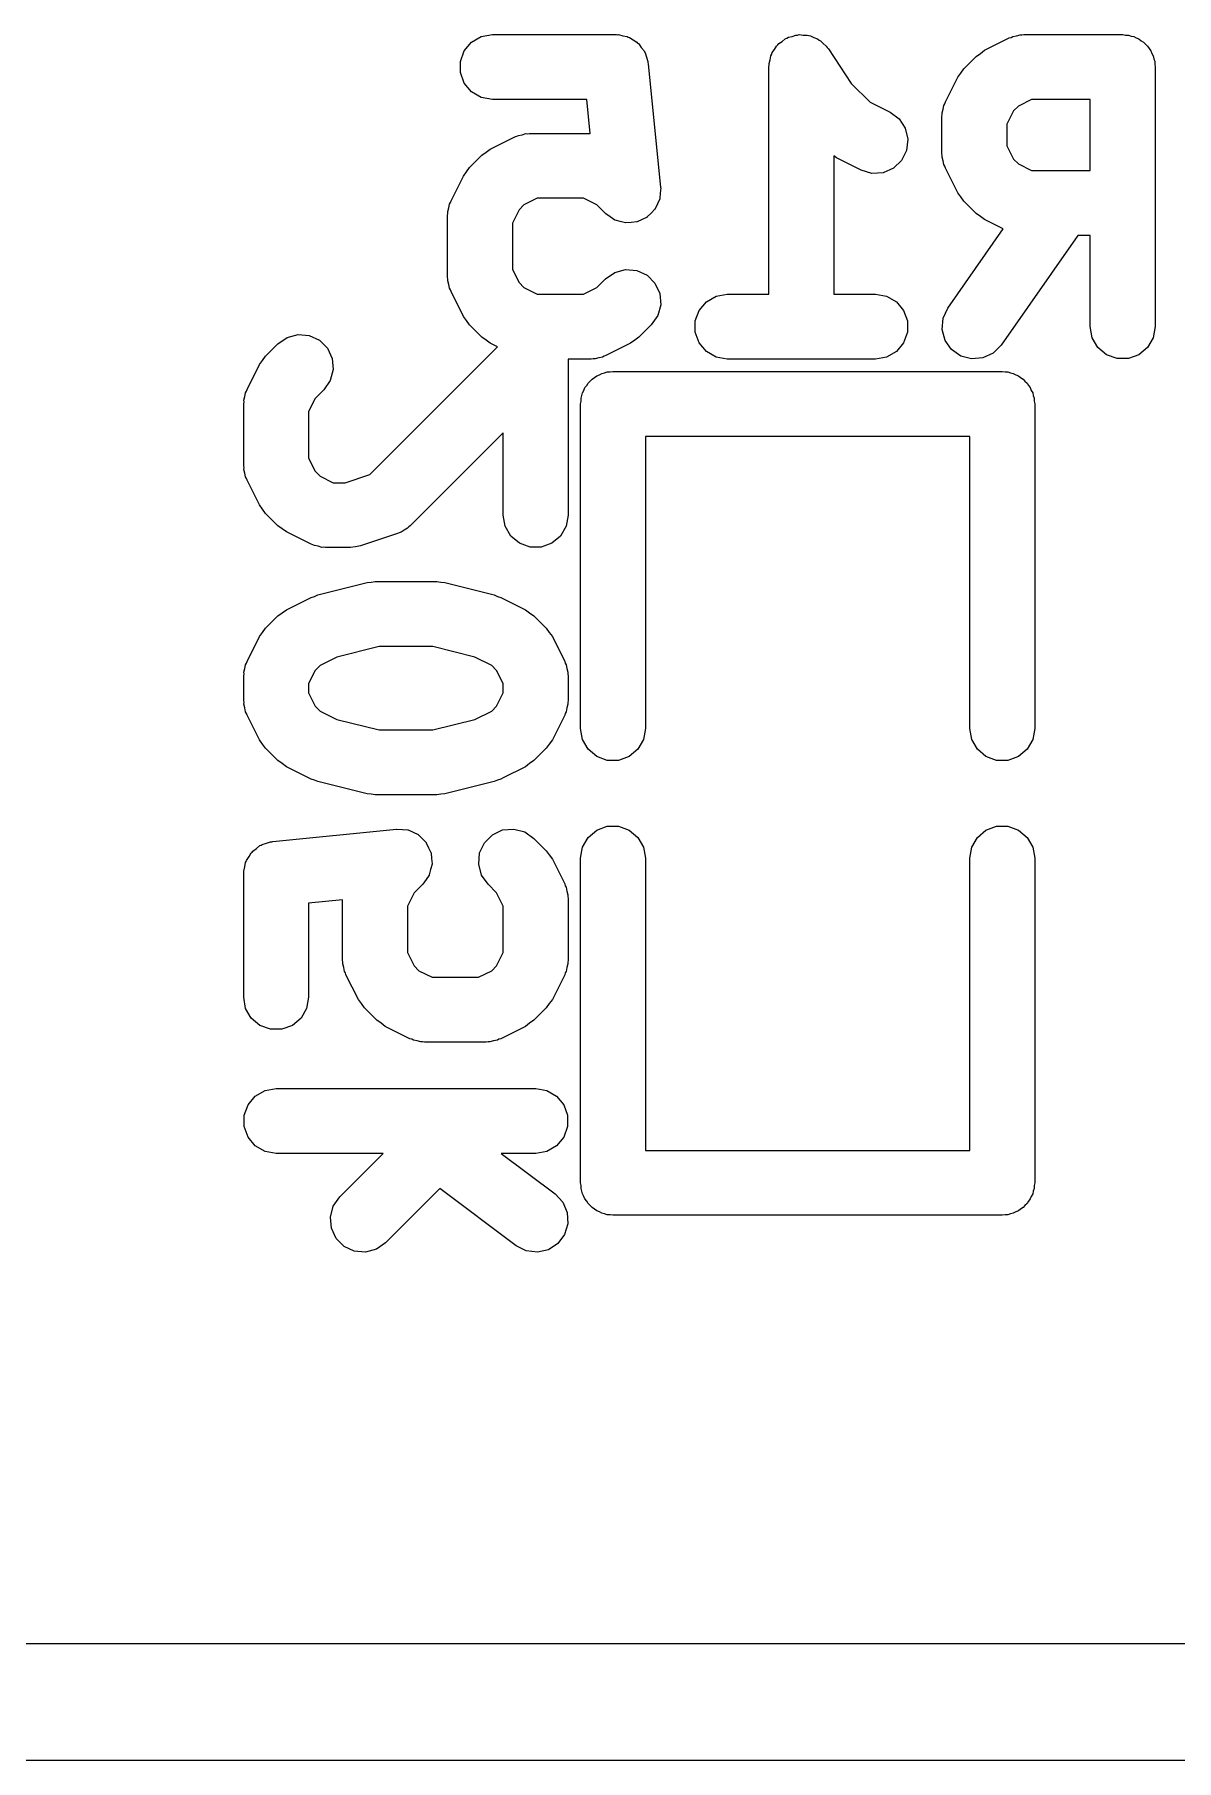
# Model space of a CAD drawing. Extents: x 25.3 to 49.5, y -85 to -25.3.
# Drawn here: x 33.329 to 35.565, y -84.95 to -81.573 of the extents above; entities that cross this region are included whole.
import ezdxf

# ---------------------------------------------------------------- set-up
doc = ezdxf.new("R2010")
doc.units = 0
doc.header["$MEASUREMENT"] = 0
doc.layers.add('BLACK', color=7, linetype='CONTINUOUS')

msp = doc.modelspace()

# ---------------------------------------------------------------- linework, layer by layer
at = {"layer": 'Black'}
for p, q in [((34.1705, -81.6051), (34.1847, -81.5882)), ((34.1847, -81.5882), (34.2038, -81.5771)), ((34.2038, -81.5771), (34.2255, -81.5733)), ((34.2255, -81.5733), (34.4674, -81.5733)), ((34.4674, -81.5733), (34.4698, -81.5737)), ((34.4698, -81.5737), (34.4722, -81.5735)), ((34.4722, -81.5735), (34.4806, -81.5756)), ((34.4806, -81.5756), (34.4892, -81.5771)), ((34.4892, -81.5771), (34.4912, -81.5783)), ((34.4912, -81.5783), (34.4936, -81.5789)), ((34.4936, -81.5789), (34.5007, -81.5838)), ((34.5007, -81.5838), (34.5083, -81.5882)), ((34.5083, -81.5882), (34.5098, -81.59)), ((34.7864, -81.5909), (34.7927, -81.5867)), ((34.7927, -81.5867), (34.7986, -81.5818)), ((34.7986, -81.5818), (34.8019, -81.5806)), ((34.8019, -81.5806), (34.8048, -81.5787)), ((34.8048, -81.5787), (34.8122, -81.5769)), ((34.8122, -81.5769), (34.8193, -81.5743)), ((34.8193, -81.5743), (34.8228, -81.5743)), ((34.8228, -81.5743), (34.8262, -81.5734)), ((34.8262, -81.5734), (34.8338, -81.5743)), ((34.8338, -81.5743), (34.8413, -81.5743)), ((34.8413, -81.5743), (34.8446, -81.5755)), ((34.8446, -81.5755), (34.8481, -81.5759)), ((34.8481, -81.5759), (34.8549, -81.5792)), ((34.8549, -81.5792), (34.8621, -81.5818)), ((34.8621, -81.5818), (34.8648, -81.5841)), ((34.8648, -81.5841), (34.8679, -81.5856)), ((34.8679, -81.5856), (34.8731, -81.5911)), ((35.189, -81.6042), (35.2373, -81.58)), ((35.2373, -81.58), (35.2408, -81.579)), ((35.2408, -81.579), (35.244, -81.5771)), ((35.244, -81.5771), (35.2513, -81.5758)), ((35.2513, -81.5758), (35.2585, -81.5737)), ((35.2585, -81.5737), (35.2621, -81.5739)), ((35.2621, -81.5739), (35.2657, -81.5733)), ((35.2657, -81.5733), (35.4593, -81.5733)), ((35.4593, -81.5733), (35.4647, -81.5743)), ((35.4647, -81.5743), (35.4703, -81.5743)), ((35.4703, -81.5743), (35.4755, -81.5762)), ((35.4755, -81.5762), (35.481, -81.5771)), ((35.481, -81.5771), (35.4858, -81.5799)), ((35.4858, -81.5799), (35.491, -81.5818)), ((35.491, -81.5818), (35.4953, -81.5854)), ((35.4953, -81.5854), (35.5001, -81.5882)), ((35.5001, -81.5882), (35.5036, -81.5924)), ((34.163, -81.6258), (34.1705, -81.6051)), ((34.5098, -81.59), (34.5118, -81.5914)), ((34.5118, -81.5914), (34.5169, -81.5984)), ((34.5169, -81.5984), (34.5224, -81.6051)), ((34.5224, -81.6051), (34.5233, -81.6073)), ((34.5233, -81.6073), (34.5247, -81.6093)), ((34.5247, -81.6093), (34.527, -81.6176)), ((34.527, -81.6176), (34.53, -81.6258)), ((34.7693, -81.6226), (34.7706, -81.6151)), ((34.7706, -81.6151), (34.7724, -81.612)), ((34.7724, -81.612), (34.7734, -81.6087)), ((34.7734, -81.6087), (34.7779, -81.6026)), ((34.7779, -81.6026), (34.7817, -81.596)), ((34.7817, -81.596), (34.7844, -81.5937)), ((34.7844, -81.5937), (34.7864, -81.5909)), ((34.8731, -81.5911), (34.8789, -81.596)), ((34.8789, -81.596), (34.8807, -81.599)), ((34.8807, -81.599), (34.8831, -81.6016)), ((34.8831, -81.6016), (34.928, -81.6689)), ((35.1483, -81.6403), (35.1725, -81.6161)), ((35.1725, -81.6161), (35.1808, -81.6103)), ((35.1808, -81.6103), (35.189, -81.6042)), ((35.5036, -81.5924), (35.5079, -81.596)), ((35.5079, -81.596), (35.5107, -81.6008)), ((35.5107, -81.6008), (35.5143, -81.6051)), ((35.5143, -81.6051), (35.5162, -81.6103)), ((35.5162, -81.6103), (35.5189, -81.6151)), ((35.5189, -81.6151), (35.5199, -81.6206)), ((35.5199, -81.6206), (35.5218, -81.6258)), ((34.163, -81.6478), (34.163, -81.6258)), ((34.1705, -81.6686), (34.163, -81.6478)), ((34.53, -81.6258), (34.53, -81.6282)), ((34.53, -81.6282), (34.5306, -81.6305)), ((34.5306, -81.6305), (34.5548, -81.8724)), ((34.7668, -81.6368), (34.7674, -81.6333)), ((34.7668, -82.0813), (34.7668, -81.6368)), ((34.7672, -81.6298), (34.7693, -81.6226)), ((34.7674, -81.6333), (34.7672, -81.6298)), ((35.1364, -81.6568), (35.1424, -81.6486)), ((35.1424, -81.6486), (35.1483, -81.6403)), ((35.5218, -81.6258), (35.5218, -81.6313)), ((35.5218, -81.6313), (35.5228, -81.6368)), ((35.5228, -81.6368), (35.5228, -82.1448)), ((34.1847, -81.6855), (34.1705, -81.6686)), ((34.2038, -81.6965), (34.1847, -81.6855)), ((34.928, -81.6689), (34.9647, -81.7056)), ((35.1122, -81.7052), (35.1364, -81.6568)), ((34.2255, -81.7003), (34.2038, -81.6965)), ((34.41, -81.7003), (34.2255, -81.7003)), ((34.4166, -81.7668), (34.41, -81.7003)), ((34.9647, -81.7056), (35.0038, -81.7252)), ((35.1059, -81.7263), (35.108, -81.7192)), ((35.108, -81.7192), (35.1093, -81.7119)), ((35.1093, -81.7119), (35.1111, -81.7087)), ((35.1111, -81.7087), (35.1122, -81.7052)), ((35.2453, -81.7228), (35.2325, -81.7486)), ((35.255, -81.7132), (35.2453, -81.7228)), ((35.2807, -81.7003), (35.255, -81.7132)), ((35.3958, -81.7003), (35.2807, -81.7003)), ((35.3958, -81.8394), (35.3958, -81.7003)), ((35.0038, -81.7252), (35.0216, -81.7383)), ((35.0216, -81.7383), (35.0337, -81.7567)), ((35.0337, -81.7567), (35.0388, -81.7781)), ((35.1055, -81.7336), (35.1061, -81.73)), ((35.1055, -81.8061), (35.1055, -81.7336)), ((35.1061, -81.73), (35.1059, -81.7263)), ((35.2325, -81.7486), (35.2325, -81.7912)), ((34.2213, -81.7977), (34.2697, -81.7735)), ((34.2697, -81.7735), (34.2732, -81.7725)), ((34.2732, -81.7725), (34.2764, -81.7707)), ((34.2764, -81.7707), (34.2837, -81.7694)), ((34.2837, -81.7694), (34.2909, -81.7672)), ((34.2909, -81.7672), (34.2945, -81.7675)), ((34.2945, -81.7675), (34.2981, -81.7668)), ((34.2981, -81.7668), (34.4166, -81.7668)), ((35.0388, -81.7781), (35.0363, -81.8001)), ((34.1806, -81.8338), (34.2048, -81.8096)), ((34.2048, -81.8096), (34.2131, -81.8038)), ((34.2131, -81.8038), (34.2213, -81.7977)), ((34.8987, -81.8146), (34.8938, -81.8109)), ((34.8938, -81.8109), (34.8938, -82.0813)), ((34.947, -81.8387), (34.8987, -81.8146)), ((35.0264, -81.8198), (35.0104, -81.8349)), ((35.0363, -81.8001), (35.0264, -81.8198)), ((35.1061, -81.8097), (35.1055, -81.8061)), ((35.1059, -81.8134), (35.1061, -81.8097)), ((35.108, -81.8205), (35.1059, -81.8134)), ((35.1093, -81.8279), (35.108, -81.8205)), ((35.2325, -81.7912), (35.2453, -81.8169)), ((35.2453, -81.8169), (35.255, -81.8265)), ((34.1446, -81.8987), (34.1687, -81.8503)), ((34.1687, -81.8503), (34.1748, -81.8421)), ((34.1748, -81.8421), (34.1806, -81.8338)), ((34.9682, -81.845), (34.947, -81.8387)), ((34.9902, -81.8437), (34.9682, -81.845)), ((35.0104, -81.8349), (34.9902, -81.8437)), ((35.1111, -81.831), (35.1093, -81.8279)), ((35.1122, -81.8345), (35.1111, -81.831)), ((35.1364, -81.8829), (35.1122, -81.8345)), ((35.255, -81.8265), (35.2807, -81.8394)), ((35.2807, -81.8394), (35.3958, -81.8394)), ((34.554, -81.8838), (34.5532, -81.8944)), ((34.5549, -81.8732), (34.554, -81.8838)), ((34.5548, -81.8724), (34.5548, -81.8728)), ((34.5548, -81.8728), (34.5549, -81.8732)), ((35.1424, -81.8911), (35.1364, -81.8829)), ((35.1483, -81.8994), (35.1424, -81.8911)), ((34.1379, -81.9271), (34.1385, -81.9235)), ((34.1383, -81.9198), (34.1404, -81.9127)), ((34.1385, -81.9235), (34.1383, -81.9198)), ((34.1404, -81.9127), (34.1417, -81.9054)), ((34.1417, -81.9054), (34.1435, -81.9022)), ((34.1435, -81.9022), (34.1446, -81.8987)), ((34.2777, -81.9163), (34.2649, -81.9421)), ((34.2873, -81.9067), (34.2777, -81.9163)), ((34.3131, -81.8938), (34.2873, -81.9067)), ((34.4041, -81.8938), (34.3131, -81.8938)), ((34.4298, -81.9067), (34.4041, -81.8938)), ((34.4467, -81.9236), (34.4298, -81.9067)), ((34.4471, -81.9238), (34.4467, -81.9236)), ((34.4473, -81.9242), (34.4471, -81.9238)), ((34.4561, -81.9302), (34.4473, -81.9242)), ((34.5361, -81.9227), (34.5287, -81.9303)), ((34.5437, -81.9151), (34.5361, -81.9227)), ((34.5438, -81.9148), (34.5437, -81.9151)), ((34.5441, -81.9145), (34.5438, -81.9148)), ((34.5485, -81.9048), (34.5441, -81.9145)), ((34.553, -81.8951), (34.5485, -81.9048)), ((34.5532, -81.8944), (34.553, -81.8947)), ((34.553, -81.8947), (34.553, -81.8951)), ((35.1725, -81.9236), (35.1483, -81.8994)), ((35.1808, -81.9294), (35.1725, -81.9236)), ((34.1379, -82.048), (34.1379, -81.9271)), ((34.2649, -81.9421), (34.2649, -82.0331)), ((34.4648, -81.9363), (34.4561, -81.9302)), ((34.4652, -81.9364), (34.4648, -81.9363)), ((34.4655, -81.9366), (34.4652, -81.9364)), ((34.4758, -81.9392), (34.4655, -81.9366)), ((34.4861, -81.942), (34.4758, -81.9392)), ((34.4865, -81.9419), (34.4861, -81.942)), ((34.4869, -81.942), (34.4865, -81.9419)), ((34.4973, -81.941), (34.4869, -81.942)), ((34.5081, -81.9401), (34.4973, -81.941)), ((34.5084, -81.9399), (34.5081, -81.9401)), ((34.5088, -81.9398), (34.5084, -81.9399)), ((34.5184, -81.9352), (34.5088, -81.9398)), ((34.5281, -81.9307), (34.5184, -81.9352)), ((34.5283, -81.9304), (34.5281, -81.9307)), ((34.5287, -81.9303), (34.5283, -81.9304)), ((35.117, -82.1084), (35.2253, -81.9537)), ((35.189, -81.9355), (35.1808, -81.9294)), ((35.2253, -81.9537), (35.189, -81.9355)), ((35.3714, -81.9664), (35.221, -82.1812)), ((35.3958, -81.9664), (35.3714, -81.9664)), ((35.3958, -82.1448), (35.3958, -81.9664)), ((34.1385, -82.0517), (34.1379, -82.048)), ((34.1383, -82.0553), (34.1385, -82.0517)), ((34.1404, -82.0624), (34.1383, -82.0553)), ((34.2649, -82.0331), (34.2777, -82.0588)), ((34.2777, -82.0588), (34.2873, -82.0684)), ((34.4298, -82.0684), (34.4467, -82.0515)), ((34.4467, -82.0515), (34.4648, -82.0389)), ((34.4648, -82.0389), (34.4861, -82.0332)), ((34.4861, -82.0332), (34.5081, -82.0351)), ((34.5081, -82.0351), (34.5281, -82.0444)), ((34.5281, -82.0444), (34.5437, -82.06)), ((34.5437, -82.06), (34.553, -82.08)), ((34.1417, -82.0698), (34.1404, -82.0624)), ((34.1435, -82.0729), (34.1417, -82.0698)), ((34.1446, -82.0764), (34.1435, -82.0729)), ((34.1687, -82.1248), (34.1446, -82.0764)), ((34.2873, -82.0684), (34.3131, -82.0813)), ((34.3131, -82.0813), (34.4041, -82.0813)), ((34.4041, -82.0813), (34.4298, -82.0684)), ((34.553, -82.08), (34.5549, -82.102)), ((34.6443, -82.0962), (34.6634, -82.0851)), ((34.6634, -82.0851), (34.6852, -82.0813)), ((34.6852, -82.0813), (34.7668, -82.0813)), ((34.8938, -82.0813), (34.9754, -82.0813)), ((34.9754, -82.0813), (34.9972, -82.0851)), ((34.9972, -82.0851), (35.0163, -82.0962)), ((34.1748, -82.133), (34.1687, -82.1248)), ((34.5492, -82.1233), (34.5365, -82.1413)), ((34.5549, -82.102), (34.5492, -82.1233)), ((34.6226, -82.1338), (34.6302, -82.1131)), ((34.6302, -82.1131), (34.6443, -82.0962)), ((35.0163, -82.0962), (35.0304, -82.1131)), ((35.0304, -82.1131), (35.038, -82.1338)), ((35.1057, -82.1504), (35.1076, -82.1284)), ((35.1076, -82.1284), (35.117, -82.1084)), ((33.8238, -82.1659), (33.8451, -82.1602)), ((33.8451, -82.1602), (33.867, -82.1621)), ((33.867, -82.1621), (33.887, -82.1714)), ((34.1806, -82.1413), (34.1748, -82.133)), ((34.2048, -82.1655), (34.1806, -82.1413)), ((34.5365, -82.1413), (34.5123, -82.1655)), ((34.6226, -82.1558), (34.6226, -82.1338)), ((34.6302, -82.1766), (34.6226, -82.1558)), ((35.038, -82.1558), (35.0304, -82.1766)), ((35.038, -82.1338), (35.038, -82.1558)), ((35.1114, -82.1717), (35.1057, -82.1504)), ((35.3996, -82.1665), (35.3958, -82.1448)), ((35.5228, -82.1448), (35.5189, -82.1665)), ((33.7815, -82.2027), (33.8057, -82.1785)), ((33.8057, -82.1785), (33.8238, -82.1659)), ((33.887, -82.1714), (33.9026, -82.187)), ((33.9026, -82.187), (33.9119, -82.207)), ((33.9856, -82.434), (34.2353, -82.1844)), ((34.2131, -82.1713), (34.2048, -82.1655)), ((34.2213, -82.1774), (34.2131, -82.1713)), ((34.2353, -82.1844), (34.2213, -82.1774)), ((34.4958, -82.1774), (34.4475, -82.2016)), ((34.504, -82.1713), (34.4958, -82.1774)), ((34.5123, -82.1655), (34.504, -82.1713)), ((34.6443, -82.1935), (34.6302, -82.1766)), ((34.6634, -82.2045), (34.6443, -82.1935)), ((35.0163, -82.1935), (34.9972, -82.2045)), ((35.0304, -82.1766), (35.0163, -82.1935)), ((35.1241, -82.1897), (35.1114, -82.1717)), ((35.1421, -82.2024), (35.1241, -82.1897)), ((35.221, -82.1812), (35.2054, -82.1968)), ((35.4106, -82.1856), (35.3996, -82.1665)), ((35.4275, -82.1998), (35.4106, -82.1856)), ((35.5079, -82.1856), (35.491, -82.1998)), ((35.5189, -82.1665), (35.5079, -82.1856)), ((33.7454, -82.2676), (33.7696, -82.2192)), ((33.7696, -82.2192), (33.7757, -82.211)), ((33.7757, -82.211), (33.7815, -82.2027)), ((33.9138, -82.229), (33.9081, -82.2503)), ((33.9119, -82.207), (33.9138, -82.229)), ((34.4191, -82.2083), (34.3737, -82.2083)), ((34.3737, -82.2083), (34.3737, -82.5137)), ((34.4227, -82.2077), (34.4191, -82.2083)), ((34.4263, -82.2079), (34.4227, -82.2077)), ((34.4335, -82.2058), (34.4263, -82.2079)), ((34.4408, -82.2045), (34.4335, -82.2058)), ((34.444, -82.2026), (34.4408, -82.2045)), ((34.4475, -82.2016), (34.444, -82.2026)), ((34.6852, -82.2083), (34.6634, -82.2045)), ((34.9754, -82.2083), (34.6852, -82.2083)), ((34.9972, -82.2045), (34.9754, -82.2083)), ((35.1634, -82.2081), (35.1421, -82.2024)), ((35.1854, -82.2061), (35.1634, -82.2081)), ((35.2054, -82.1968), (35.1854, -82.2061)), ((35.4482, -82.2073), (35.4275, -82.1998)), ((35.4703, -82.2073), (35.4482, -82.2073)), ((35.491, -82.1998), (35.4703, -82.2073)), ((33.9081, -82.2503), (33.8955, -82.2683)), ((34.4064, -82.2642), (34.41, -82.26)), ((34.41, -82.26), (34.4128, -82.2552)), ((34.4128, -82.2552), (34.417, -82.2516)), ((34.417, -82.2516), (34.4206, -82.2474)), ((34.4206, -82.2474), (34.4254, -82.2446)), ((34.4254, -82.2446), (34.4296, -82.241)), ((34.4296, -82.241), (34.4349, -82.2391)), ((34.4349, -82.2391), (34.4397, -82.2363)), ((34.4397, -82.2363), (34.4451, -82.2354)), ((34.4451, -82.2354), (34.4504, -82.2335)), ((34.4504, -82.2335), (34.4559, -82.2335)), ((34.4559, -82.2335), (34.4614, -82.2325)), ((34.4614, -82.2325), (35.2234, -82.2325)), ((35.2234, -82.2325), (35.2289, -82.2335)), ((35.2289, -82.2335), (35.2344, -82.2335)), ((35.2344, -82.2335), (35.2396, -82.2354)), ((35.2396, -82.2354), (35.2451, -82.2363)), ((35.2451, -82.2363), (35.2499, -82.2391)), ((35.2499, -82.2391), (35.2552, -82.241)), ((35.2552, -82.241), (35.2594, -82.2446)), ((35.2594, -82.2446), (35.2642, -82.2474)), ((35.2642, -82.2474), (35.2678, -82.2516)), ((35.2678, -82.2516), (35.272, -82.2552)), ((35.272, -82.2552), (35.2748, -82.26)), ((35.2748, -82.26), (35.2784, -82.2642)), ((33.7387, -82.296), (33.7393, -82.2924)), ((33.7387, -82.417), (33.7387, -82.296)), ((33.7391, -82.2887), (33.7412, -82.2816)), ((33.7393, -82.2924), (33.7391, -82.2887)), ((33.7412, -82.2816), (33.7425, -82.2743)), ((33.7425, -82.2743), (33.7444, -82.2711)), ((33.7444, -82.2711), (33.7454, -82.2676)), ((33.8786, -82.2852), (33.8657, -82.311)), ((33.8955, -82.2683), (33.8786, -82.2852)), ((34.3979, -82.296), (34.3989, -82.2905)), ((34.3979, -82.931), (34.3979, -82.296)), ((34.3989, -82.285), (34.4008, -82.2797)), ((34.3989, -82.2905), (34.3989, -82.285)), ((34.4008, -82.2797), (34.4017, -82.2743)), ((34.4017, -82.2743), (34.4045, -82.2695)), ((34.4045, -82.2695), (34.4064, -82.2642)), ((35.2784, -82.2642), (35.2803, -82.2695)), ((35.2803, -82.2695), (35.2831, -82.2743)), ((35.2831, -82.2743), (35.284, -82.2797)), ((35.284, -82.2797), (35.2859, -82.285)), ((35.2859, -82.285), (35.2859, -82.2905)), ((35.2859, -82.2905), (35.2869, -82.296)), ((35.2869, -82.296), (35.2869, -82.931)), ((33.8657, -82.311), (33.8657, -82.402)), ((34.2467, -82.3525), (34.0648, -82.5344)), ((34.2467, -82.5137), (34.2467, -82.3525)), ((35.1599, -82.3595), (34.5249, -82.3595)), ((34.5249, -82.3595), (34.5249, -82.931)), ((35.1599, -82.931), (35.1599, -82.3595)), ((33.7393, -82.4206), (33.7387, -82.417)), ((33.7391, -82.4242), (33.7393, -82.4206)), ((33.7412, -82.4313), (33.7391, -82.4242)), ((33.7425, -82.4387), (33.7412, -82.4313)), ((33.8657, -82.402), (33.8786, -82.4277)), ((33.8786, -82.4277), (33.8882, -82.4373)), ((33.7444, -82.4418), (33.7425, -82.4387)), ((33.7454, -82.4453), (33.7444, -82.4418)), ((33.7696, -82.4937), (33.7454, -82.4453)), ((33.8882, -82.4373), (33.914, -82.4502)), ((33.914, -82.4502), (33.937, -82.4502)), ((33.937, -82.4502), (33.9856, -82.434)), ((33.7757, -82.5019), (33.7696, -82.4937)), ((33.7815, -82.5102), (33.7757, -82.5019)), ((33.8057, -82.5344), (33.7815, -82.5102)), ((34.2505, -82.5354), (34.2467, -82.5137)), ((34.3737, -82.5137), (34.3699, -82.5354)), ((33.814, -82.5402), (33.8057, -82.5344)), ((33.8222, -82.5463), (33.814, -82.5402)), ((33.8706, -82.5705), (33.8222, -82.5463)), ((34.04, -82.5498), (33.9674, -82.574)), ((34.0432, -82.548), (34.04, -82.5498)), ((34.0468, -82.5471), (34.0432, -82.548)), ((34.0529, -82.5428), (34.0468, -82.5471)), ((34.0594, -82.5393), (34.0529, -82.5428)), ((34.0618, -82.5365), (34.0594, -82.5393)), ((34.0648, -82.5344), (34.0618, -82.5365)), ((34.2616, -82.5545), (34.2505, -82.5354)), ((34.2785, -82.5687), (34.2616, -82.5545)), ((34.3589, -82.5545), (34.342, -82.5687)), ((34.3699, -82.5354), (34.3589, -82.5545)), ((33.8741, -82.5716), (33.8706, -82.5705)), ((33.8773, -82.5734), (33.8741, -82.5716)), ((33.8846, -82.5747), (33.8773, -82.5734)), ((33.8917, -82.5768), (33.8846, -82.5747)), ((33.8954, -82.5766), (33.8917, -82.5768)), ((33.899, -82.5772), (33.8954, -82.5766)), ((33.9474, -82.5772), (33.899, -82.5772)), ((33.9574, -82.5754), (33.9474, -82.5772)), ((33.9674, -82.574), (33.9574, -82.5754)), ((34.2992, -82.5762), (34.2785, -82.5687)), ((34.3212, -82.5762), (34.2992, -82.5762)), ((34.342, -82.5687), (34.3212, -82.5762)), ((33.8836, -82.6698), (33.9803, -82.6456)), ((33.9803, -82.6456), (33.9881, -82.6451)), ((33.9881, -82.6451), (33.9957, -82.6437)), ((33.9957, -82.6437), (34.1167, -82.6437)), ((34.1167, -82.6437), (34.1243, -82.6451)), ((34.1243, -82.6451), (34.1321, -82.6456)), ((34.1321, -82.6456), (34.2288, -82.6698)), ((33.814, -82.7049), (33.8222, -82.6988)), ((33.8222, -82.6988), (33.8706, -82.6746)), ((33.8706, -82.6746), (33.8772, -82.6727)), ((33.8772, -82.6727), (33.8836, -82.6698)), ((34.2288, -82.6698), (34.2352, -82.6727)), ((34.2352, -82.6727), (34.2418, -82.6746)), ((34.2418, -82.6746), (34.2902, -82.6988)), ((34.2902, -82.6988), (34.2984, -82.7049)), ((33.7757, -82.7432), (33.7815, -82.7349)), ((33.7815, -82.7349), (33.8057, -82.7107)), ((33.8057, -82.7107), (33.814, -82.7049)), ((34.2984, -82.7049), (34.3067, -82.7107)), ((34.3067, -82.7107), (34.3309, -82.7349)), ((34.3309, -82.7349), (34.3367, -82.7432)), ((33.7454, -82.7998), (33.7696, -82.7514)), ((33.7696, -82.7514), (33.7757, -82.7432)), ((34.3367, -82.7432), (34.3428, -82.7514)), ((34.3428, -82.7514), (34.367, -82.7998)), ((33.7425, -82.8065), (33.7444, -82.8033)), ((33.7444, -82.8033), (33.7454, -82.7998)), ((33.9211, -82.7913), (33.8882, -82.8078)), ((34.0035, -82.7707), (33.9211, -82.7913)), ((34.1089, -82.7707), (34.0035, -82.7707)), ((34.1913, -82.7913), (34.1089, -82.7707)), ((34.2242, -82.8078), (34.1913, -82.7913)), ((34.367, -82.7998), (34.368, -82.8033)), ((34.368, -82.8033), (34.3699, -82.8065)), ((33.7387, -82.8282), (33.7393, -82.8246)), ((33.7387, -82.8766), (33.7387, -82.8282)), ((33.7391, -82.8209), (33.7412, -82.8138)), ((33.7393, -82.8246), (33.7391, -82.8209)), ((33.7412, -82.8138), (33.7425, -82.8065)), ((33.8786, -82.8174), (33.8657, -82.8432)), ((33.8882, -82.8078), (33.8786, -82.8174)), ((34.2338, -82.8174), (34.2242, -82.8078)), ((34.2467, -82.8432), (34.2338, -82.8174)), ((34.3699, -82.8065), (34.3712, -82.8138)), ((34.3712, -82.8138), (34.3733, -82.8209)), ((34.3733, -82.8209), (34.3731, -82.8246)), ((34.3731, -82.8246), (34.3737, -82.8282)), ((34.3737, -82.8282), (34.3737, -82.8766)), ((33.8657, -82.8432), (33.8657, -82.8616)), ((33.8657, -82.8616), (33.8786, -82.8873)), ((34.2338, -82.8873), (34.2467, -82.8616)), ((34.2467, -82.8616), (34.2467, -82.8432)), ((33.7393, -82.8802), (33.7387, -82.8766)), ((33.7391, -82.8838), (33.7393, -82.8802)), ((33.7412, -82.891), (33.7391, -82.8838)), ((33.7425, -82.8983), (33.7412, -82.891)), ((33.7444, -82.9015), (33.7425, -82.8983)), ((33.7454, -82.905), (33.7444, -82.9015)), ((33.7696, -82.9533), (33.7454, -82.905)), ((33.8786, -82.8873), (33.8882, -82.897)), ((33.8882, -82.897), (33.9211, -82.9134)), ((34.1913, -82.9134), (34.2242, -82.897)), ((34.2242, -82.897), (34.2338, -82.8873)), ((34.367, -82.905), (34.3428, -82.9534)), ((34.368, -82.9015), (34.367, -82.905)), ((34.3699, -82.8983), (34.368, -82.9015)), ((34.3712, -82.891), (34.3699, -82.8983)), ((34.3733, -82.8838), (34.3712, -82.891)), ((34.3737, -82.8766), (34.3731, -82.8802)), ((34.3731, -82.8802), (34.3733, -82.8838)), ((33.9211, -82.9134), (34.0035, -82.934)), ((34.0035, -82.934), (34.1089, -82.934)), ((34.1089, -82.934), (34.1913, -82.9134)), ((34.4017, -82.9527), (34.3979, -82.931)), ((34.5249, -82.931), (34.5211, -82.9527)), ((35.1637, -82.9527), (35.1599, -82.931)), ((35.2869, -82.931), (35.2831, -82.9527)), ((33.7757, -82.9615), (33.7696, -82.9533)), ((33.7815, -82.9699), (33.7757, -82.9615)), ((33.8057, -82.994), (33.7815, -82.9699)), ((34.3309, -82.9699), (34.3067, -82.994)), ((34.3368, -82.9615), (34.3309, -82.9699)), ((34.3428, -82.9534), (34.3368, -82.9615)), ((34.4128, -82.9718), (34.4017, -82.9527)), ((34.4296, -82.986), (34.4128, -82.9718)), ((34.51, -82.9718), (34.4931, -82.986)), ((34.5211, -82.9527), (34.51, -82.9718)), ((35.1748, -82.9718), (35.1637, -82.9527)), ((35.1916, -82.986), (35.1748, -82.9718)), ((35.272, -82.9718), (35.2552, -82.986)), ((35.2831, -82.9527), (35.272, -82.9718)), ((33.814, -82.9999), (33.8057, -82.994)), ((33.8222, -83.0059), (33.814, -82.9999)), ((33.8706, -83.0301), (33.8222, -83.0059)), ((34.2902, -83.0059), (34.2467, -83.0277)), ((34.2984, -82.9999), (34.2902, -83.0059)), ((34.3067, -82.994), (34.2984, -82.9999)), ((34.4504, -82.9935), (34.4296, -82.986)), ((34.4724, -82.9935), (34.4504, -82.9935)), ((34.4931, -82.986), (34.4724, -82.9935)), ((35.2124, -82.9935), (35.1916, -82.986)), ((35.2344, -82.9935), (35.2124, -82.9935)), ((35.2552, -82.986), (35.2344, -82.9935)), ((33.8772, -83.0321), (33.8706, -83.0301)), ((33.8836, -83.0349), (33.8772, -83.0321)), ((33.9803, -83.0591), (33.8836, -83.0349)), ((34.2288, -83.0349), (34.1321, -83.0591)), ((34.2352, -83.0321), (34.2288, -83.0349)), ((34.2418, -83.0301), (34.2352, -83.0321)), ((34.2467, -83.0277), (34.2418, -83.0301)), ((33.9881, -83.0597), (33.9803, -83.0591)), ((33.9957, -83.061), (33.9881, -83.0597)), ((34.1167, -83.061), (33.9957, -83.061)), ((34.1243, -83.0597), (34.1167, -83.061)), ((34.1321, -83.0591), (34.1243, -83.0597)), ((33.7959, -83.1521), (34.0378, -83.1279)), ((34.0378, -83.1279), (34.0382, -83.1279)), ((34.0382, -83.1279), (34.0386, -83.1278)), ((34.0386, -83.1278), (34.0492, -83.1287)), ((34.0492, -83.1287), (34.0598, -83.1295)), ((34.0598, -83.1295), (34.0601, -83.1297)), ((34.0601, -83.1297), (34.0605, -83.1297)), ((34.0605, -83.1297), (34.0702, -83.1342)), ((34.0702, -83.1342), (34.0799, -83.1386)), ((34.0799, -83.1386), (34.0802, -83.1389)), ((34.0802, -83.1389), (34.0805, -83.139)), ((34.0805, -83.139), (34.0881, -83.1466)), ((34.2098, -83.1546), (34.2254, -83.139)), ((34.2254, -83.139), (34.2454, -83.1297)), ((34.2454, -83.1297), (34.2674, -83.1278)), ((34.2674, -83.1278), (34.2887, -83.1335)), ((34.2887, -83.1335), (34.3067, -83.1461)), ((34.4128, -83.1442), (34.4296, -83.13)), ((34.4296, -83.13), (34.4504, -83.1225)), ((34.4504, -83.1225), (34.4724, -83.1225)), ((34.4724, -83.1225), (34.4931, -83.13)), ((34.4931, -83.13), (34.51, -83.1442)), ((35.1748, -83.1442), (35.1916, -83.13)), ((35.1916, -83.13), (35.2124, -83.1225)), ((35.2124, -83.1225), (35.2344, -83.1225)), ((35.2344, -83.1225), (35.2552, -83.13)), ((35.2552, -83.13), (35.272, -83.1442)), ((33.7492, -83.1819), (33.7536, -83.1744)), ((33.7536, -83.1744), (33.7554, -83.1729)), ((33.7554, -83.1729), (33.7568, -83.1709)), ((33.7568, -83.1709), (33.7638, -83.1658)), ((33.7638, -83.1658), (33.7705, -83.1602)), ((33.7705, -83.1602), (33.7727, -83.1594)), ((33.7727, -83.1594), (33.7747, -83.158)), ((33.7747, -83.158), (33.783, -83.1557)), ((33.783, -83.1557), (33.7912, -83.1527)), ((33.7912, -83.1527), (33.7936, -83.1527)), ((33.7936, -83.1527), (33.7959, -83.1521)), ((34.0881, -83.1466), (34.0957, -83.154)), ((34.0957, -83.154), (34.0958, -83.1543)), ((34.0958, -83.1543), (34.0961, -83.1546)), ((34.0961, -83.1546), (34.1007, -83.1643)), ((34.1007, -83.1643), (34.1052, -83.1739)), ((34.1052, -83.1739), (34.1053, -83.1742)), ((34.1053, -83.1742), (34.1055, -83.1746)), ((34.1055, -83.1746), (34.1064, -83.1853)), ((34.1986, -83.1966), (34.2005, -83.1746)), ((34.2005, -83.1746), (34.2098, -83.1546)), ((34.3067, -83.1461), (34.3309, -83.1703)), ((34.3309, -83.1703), (34.3367, -83.1786)), ((34.3979, -83.185), (34.4017, -83.1633)), ((34.4017, -83.1633), (34.4128, -83.1442)), ((34.51, -83.1442), (34.5211, -83.1633)), ((34.5211, -83.1633), (34.5249, -83.185)), ((35.1599, -83.185), (35.1637, -83.1633)), ((35.1637, -83.1633), (35.1748, -83.1442)), ((35.272, -83.1442), (35.2831, -83.1633)), ((35.2831, -83.1633), (35.2869, -83.185)), ((33.7389, -83.2105), (33.741, -83.2021)), ((33.741, -83.2021), (33.7425, -83.1935)), ((33.7425, -83.1935), (33.7437, -83.1914)), ((33.7437, -83.1914), (33.7443, -83.1891)), ((33.7443, -83.1891), (33.7492, -83.1819)), ((34.1046, -83.2069), (34.102, -83.2172)), ((34.1074, -83.1966), (34.1046, -83.2069)), ((34.1064, -83.1853), (34.1074, -83.1958)), ((34.1074, -83.1958), (34.1073, -83.1962)), ((34.1073, -83.1962), (34.1074, -83.1966)), ((34.2043, -83.2179), (34.1986, -83.1966)), ((34.3367, -83.1786), (34.3428, -83.1868)), ((34.3428, -83.1868), (34.367, -83.2352)), ((34.3979, -83.82), (34.3979, -83.185)), ((34.5249, -83.185), (34.5249, -83.7565)), ((35.1599, -83.7565), (35.1599, -83.185)), ((35.2869, -83.185), (35.2869, -83.82)), ((33.7387, -83.2152), (33.7391, -83.2129)), ((33.7387, -83.4571), (33.7387, -83.2152)), ((33.7391, -83.2129), (33.7389, -83.2105)), ((34.089, -83.2359), (34.0721, -83.2529)), ((34.0892, -83.2356), (34.089, -83.2359)), ((34.0896, -83.2354), (34.0892, -83.2356)), ((34.0956, -83.2266), (34.0896, -83.2354)), ((34.1017, -83.2179), (34.0956, -83.2266)), ((34.1018, -83.2175), (34.1017, -83.2179)), ((34.102, -83.2172), (34.1018, -83.2175)), ((34.2169, -83.2359), (34.2043, -83.2179)), ((34.2338, -83.2529), (34.2169, -83.2359)), ((34.367, -83.2352), (34.368, -83.2387)), ((34.368, -83.2387), (34.3699, -83.2419)), ((34.3699, -83.2419), (34.3712, -83.2492)), ((33.9322, -83.2661), (33.8657, -83.2727)), ((33.8657, -83.2727), (33.8657, -83.4571)), ((33.9322, -83.3846), (33.9322, -83.2661)), ((34.0721, -83.2529), (34.0592, -83.2786)), ((34.2467, -83.2786), (34.2338, -83.2529)), ((34.3712, -83.2492), (34.3733, -83.2564)), ((34.3733, -83.2564), (34.3731, -83.26)), ((34.3731, -83.26), (34.3737, -83.2636)), ((34.3737, -83.2636), (34.3737, -83.3846)), ((34.0592, -83.2786), (34.0592, -83.3696)), ((34.2467, -83.3696), (34.2467, -83.2786)), ((34.0592, -83.3696), (34.0721, -83.3953)), ((34.2338, -83.3953), (34.2467, -83.3696)), ((33.9329, -83.3882), (33.9322, -83.3846)), ((33.9326, -83.3918), (33.9329, -83.3882)), ((33.9348, -83.399), (33.9326, -83.3918)), ((33.9361, -83.4063), (33.9348, -83.399)), ((33.9379, -83.4095), (33.9361, -83.4063)), ((33.9389, -83.413), (33.9379, -83.4095)), ((34.0721, -83.3953), (34.0817, -83.405)), ((34.0817, -83.405), (34.1075, -83.4178)), ((34.1985, -83.4178), (34.2242, -83.405)), ((34.2242, -83.405), (34.2338, -83.3953)), ((34.368, -83.4095), (34.367, -83.413)), ((34.3699, -83.4063), (34.368, -83.4095)), ((34.3712, -83.399), (34.3699, -83.4063)), ((34.3733, -83.3918), (34.3712, -83.399)), ((34.3737, -83.3846), (34.3731, -83.3882)), ((34.3731, -83.3882), (34.3733, -83.3918)), ((33.9631, -83.4614), (33.9389, -83.413)), ((34.1075, -83.4178), (34.1985, -83.4178)), ((34.367, -83.413), (34.3428, -83.4614)), ((33.7425, -83.4789), (33.7387, -83.4571)), ((33.7536, -83.498), (33.7425, -83.4789)), ((33.8619, -83.4789), (33.8509, -83.498)), ((33.8657, -83.4571), (33.8619, -83.4789)), ((33.9692, -83.4695), (33.9631, -83.4614)), ((33.975, -83.4779), (33.9692, -83.4695)), ((33.9992, -83.502), (33.975, -83.4779)), ((34.3309, -83.4779), (34.3067, -83.502)), ((34.3367, -83.4695), (34.3309, -83.4779)), ((34.3428, -83.4614), (34.3367, -83.4695)), ((33.7705, -83.5121), (33.7536, -83.498)), ((33.7912, -83.5197), (33.7705, -83.5121)), ((33.834, -83.5121), (33.8132, -83.5197)), ((33.8509, -83.498), (33.834, -83.5121)), ((34.0075, -83.5079), (33.9992, -83.502)), ((34.0157, -83.5139), (34.0075, -83.5079)), ((34.2984, -83.5079), (34.2902, -83.5139)), ((34.3067, -83.502), (34.2984, -83.5079)), ((33.8132, -83.5197), (33.7912, -83.5197)), ((34.0641, -83.5381), (34.0157, -83.5139)), ((34.0676, -83.5392), (34.0641, -83.5381)), ((34.0708, -83.541), (34.0676, -83.5392)), ((34.0781, -83.5423), (34.0708, -83.541)), ((34.0852, -83.5444), (34.0781, -83.5423)), ((34.0889, -83.5442), (34.0852, -83.5444)), ((34.0925, -83.5448), (34.0889, -83.5442)), ((34.2134, -83.5448), (34.0925, -83.5448)), ((34.2171, -83.5442), (34.2134, -83.5448)), ((34.2207, -83.5444), (34.2171, -83.5442)), ((34.2278, -83.5423), (34.2207, -83.5444)), ((34.2352, -83.541), (34.2278, -83.5423)), ((34.2383, -83.5392), (34.2352, -83.541)), ((34.2418, -83.5381), (34.2383, -83.5392)), ((34.2902, -83.5139), (34.2418, -83.5381)), ((33.7614, -83.6504), (33.7805, -83.6394)), ((33.7805, -83.6394), (33.8022, -83.6355)), ((33.8022, -83.6355), (34.3102, -83.6355)), ((34.3102, -83.6355), (34.3319, -83.6394)), ((34.3319, -83.6394), (34.351, -83.6504)), ((33.7397, -83.688), (33.7472, -83.6673)), ((33.7472, -83.6673), (33.7614, -83.6504)), ((34.351, -83.6504), (34.3652, -83.6673)), ((34.3652, -83.6673), (34.3727, -83.688)), ((33.7397, -83.7101), (33.7397, -83.688)), ((33.7472, -83.7308), (33.7397, -83.7101)), ((34.3727, -83.7101), (34.3652, -83.7308)), ((34.3727, -83.688), (34.3727, -83.7101)), ((33.7614, -83.7477), (33.7472, -83.7308)), ((33.7805, -83.7587), (33.7614, -83.7477)), ((34.351, -83.7477), (34.3319, -83.7587)), ((34.3652, -83.7308), (34.351, -83.7477)), ((33.8022, -83.7625), (33.7805, -83.7587)), ((34.0118, -83.7625), (33.8022, -83.7625)), ((33.9266, -83.8477), (34.0118, -83.7625)), ((34.3102, -83.7625), (34.2427, -83.7625)), ((34.2427, -83.7625), (34.3483, -83.8418)), ((34.3319, -83.7587), (34.3102, -83.7625)), ((34.5249, -83.7565), (35.1599, -83.7565)), ((33.914, -83.8657), (33.9266, -83.8477)), ((34.1226, -83.8313), (34.0164, -83.9375)), ((34.2721, -83.9434), (34.1226, -83.8313)), ((34.3483, -83.8418), (34.3634, -83.8579)), ((34.3989, -83.8255), (34.3979, -83.82)), ((34.3989, -83.831), (34.3989, -83.8255)), ((34.4008, -83.8362), (34.3989, -83.831)), ((34.4017, -83.8417), (34.4008, -83.8362)), ((34.4045, -83.8465), (34.4017, -83.8417)), ((34.4064, -83.8517), (34.4045, -83.8465)), ((35.2803, -83.8465), (35.2784, -83.8517)), ((35.2831, -83.8417), (35.2803, -83.8465)), ((35.284, -83.8362), (35.2831, -83.8417)), ((35.2859, -83.831), (35.284, -83.8362)), ((35.2869, -83.82), (35.2859, -83.8255)), ((35.2859, -83.8255), (35.2859, -83.831)), ((33.9083, -83.887), (33.914, -83.8657)), ((34.3634, -83.8579), (34.3721, -83.8781)), ((34.3721, -83.8781), (34.3733, -83.9002)), ((34.41, -83.856), (34.4064, -83.8517)), ((34.4128, -83.8608), (34.41, -83.856)), ((34.417, -83.8644), (34.4128, -83.8608)), ((34.4206, -83.8686), (34.417, -83.8644)), ((34.4254, -83.8714), (34.4206, -83.8686)), ((34.4296, -83.875), (34.4254, -83.8714)), ((34.4349, -83.8769), (34.4296, -83.875)), ((34.4397, -83.8797), (34.4349, -83.8769)), ((34.4451, -83.8806), (34.4397, -83.8797)), ((34.4504, -83.8825), (34.4451, -83.8806)), ((34.4559, -83.8825), (34.4504, -83.8825)), ((34.4614, -83.8835), (34.4559, -83.8825)), ((35.2234, -83.8835), (34.4614, -83.8835)), ((35.2289, -83.8825), (35.2234, -83.8835)), ((35.2344, -83.8825), (35.2289, -83.8825)), ((35.2396, -83.8806), (35.2344, -83.8825)), ((35.2451, -83.8797), (35.2396, -83.8806)), ((35.2499, -83.8769), (35.2451, -83.8797)), ((35.2552, -83.875), (35.2499, -83.8769)), ((35.2594, -83.8714), (35.2552, -83.875)), ((35.2642, -83.8686), (35.2594, -83.8714)), ((35.2678, -83.8644), (35.2642, -83.8686)), ((35.272, -83.8608), (35.2678, -83.8644)), ((35.2748, -83.856), (35.272, -83.8608)), ((35.2784, -83.8517), (35.2748, -83.856)), ((33.9102, -83.909), (33.9083, -83.887)), ((33.9195, -83.929), (33.9102, -83.909)), ((34.3733, -83.9002), (34.3669, -83.9213)), ((33.9351, -83.9446), (33.9195, -83.929)), ((33.9551, -83.9539), (33.9351, -83.9446)), ((33.9984, -83.9501), (33.9771, -83.9558)), ((34.0164, -83.9375), (33.9984, -83.9501)), ((34.2918, -83.9533), (34.2721, -83.9434)), ((34.3352, -83.951), (34.3137, -83.956)), ((34.3536, -83.9389), (34.3352, -83.951)), ((34.3669, -83.9213), (34.3536, -83.9389)), ((33.9771, -83.9558), (33.9551, -83.9539)), ((34.3137, -83.956), (34.2918, -83.9533)), ((25.5143, -84.7217), (49.2506, -84.7217)), ((49.3649, -84.9503), (25.4, -84.9503))]:
    msp.add_line(p, q, dxfattribs=at)

doc.saveas('drawing.dxf')
